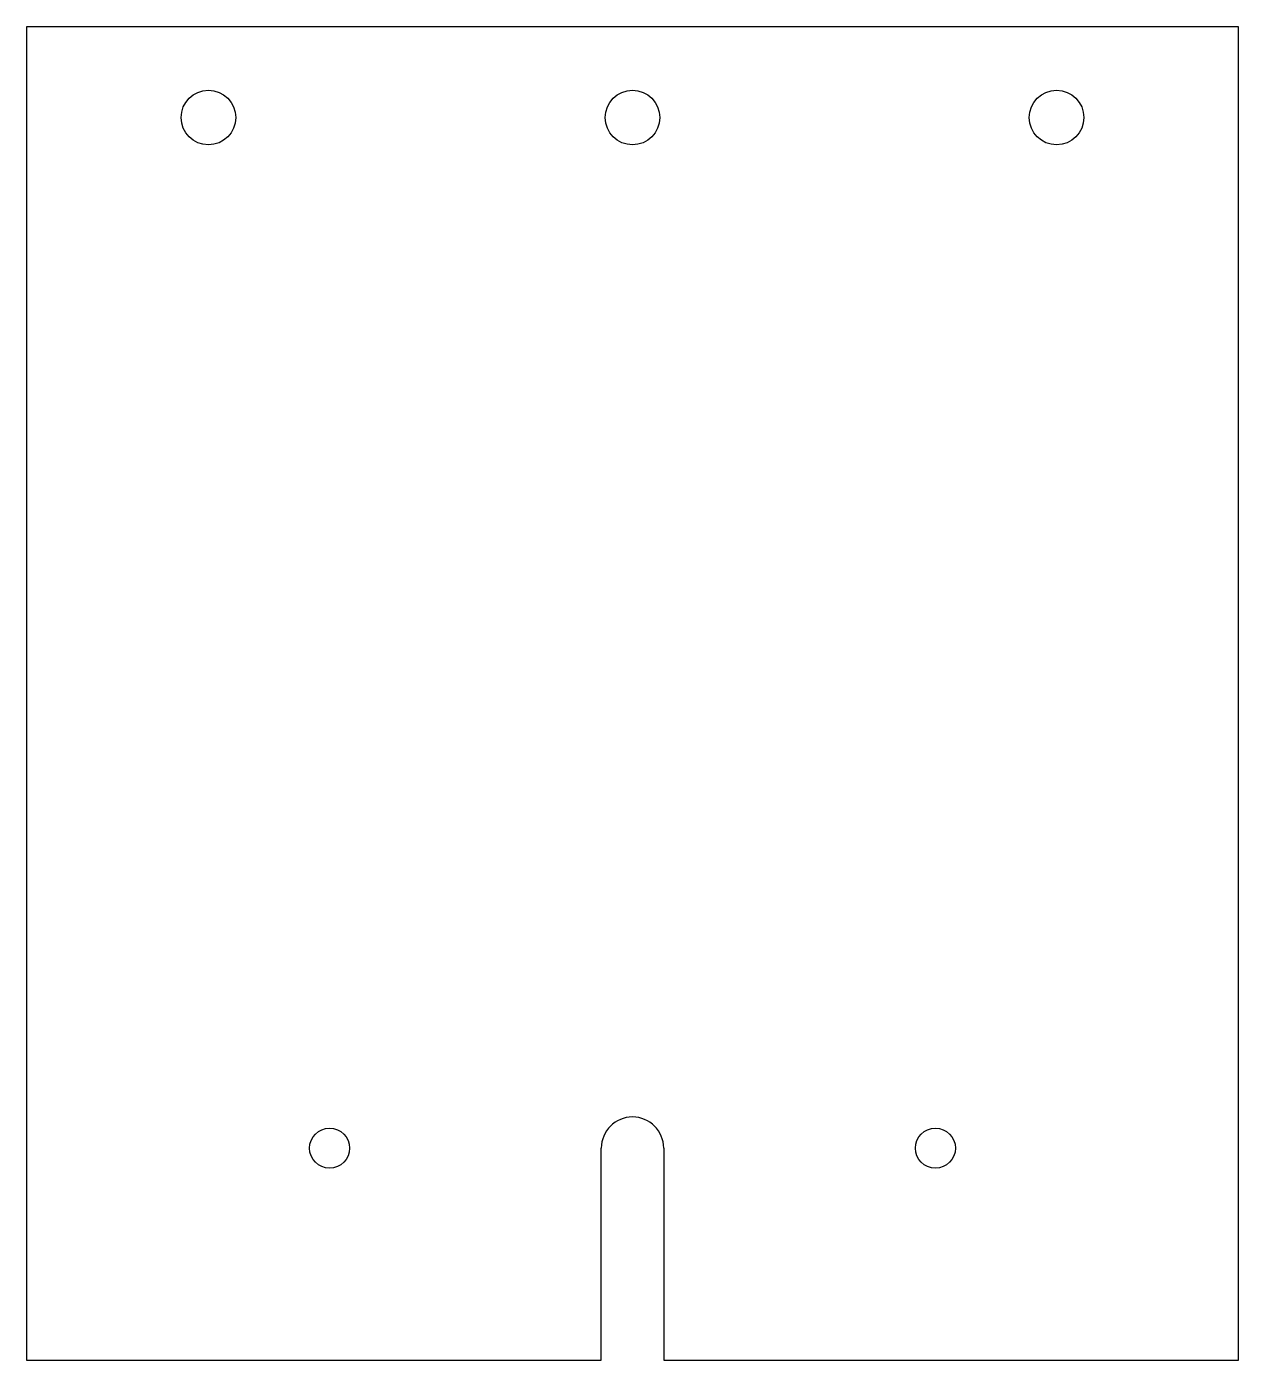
# Model space of a CAD drawing. Header units: millimetres. Extents: x -100 to 100, y 0 to 220.
import ezdxf

# ---------------------------------------------------------------- set-up
doc = ezdxf.new("R2010")
doc.units = ezdxf.units.MM
doc.layers.add('cut', color=7, linetype='Continuous')

msp = doc.modelspace()

# ---------------------------------------------------------------- linework, layer by layer
at = {"layer": 'cut'}
for p, q in [((-100, 220), (-100, 0)), ((100, 220), (-100, 220)), ((100, 0), (100, 220)), ((-5.15, 0), (-5.15, 35)), ((5.15, 35), (5.15, 0)), ((-100, 0), (-5.15, 0)), ((5.15, 0), (100, 0))]:
    msp.add_line(p, q, dxfattribs=at)
for centre, radius in [((-70, 205), 4.5), ((0, 205), 4.5), ((70, 205), 4.5), ((-50, 35), 3.3), ((50, 35), 3.3)]:
    msp.add_circle(centre, radius, dxfattribs=at)
msp.add_arc((0, 35), 5.15, -360, -180, dxfattribs=at)

doc.saveas('drawing.dxf')
